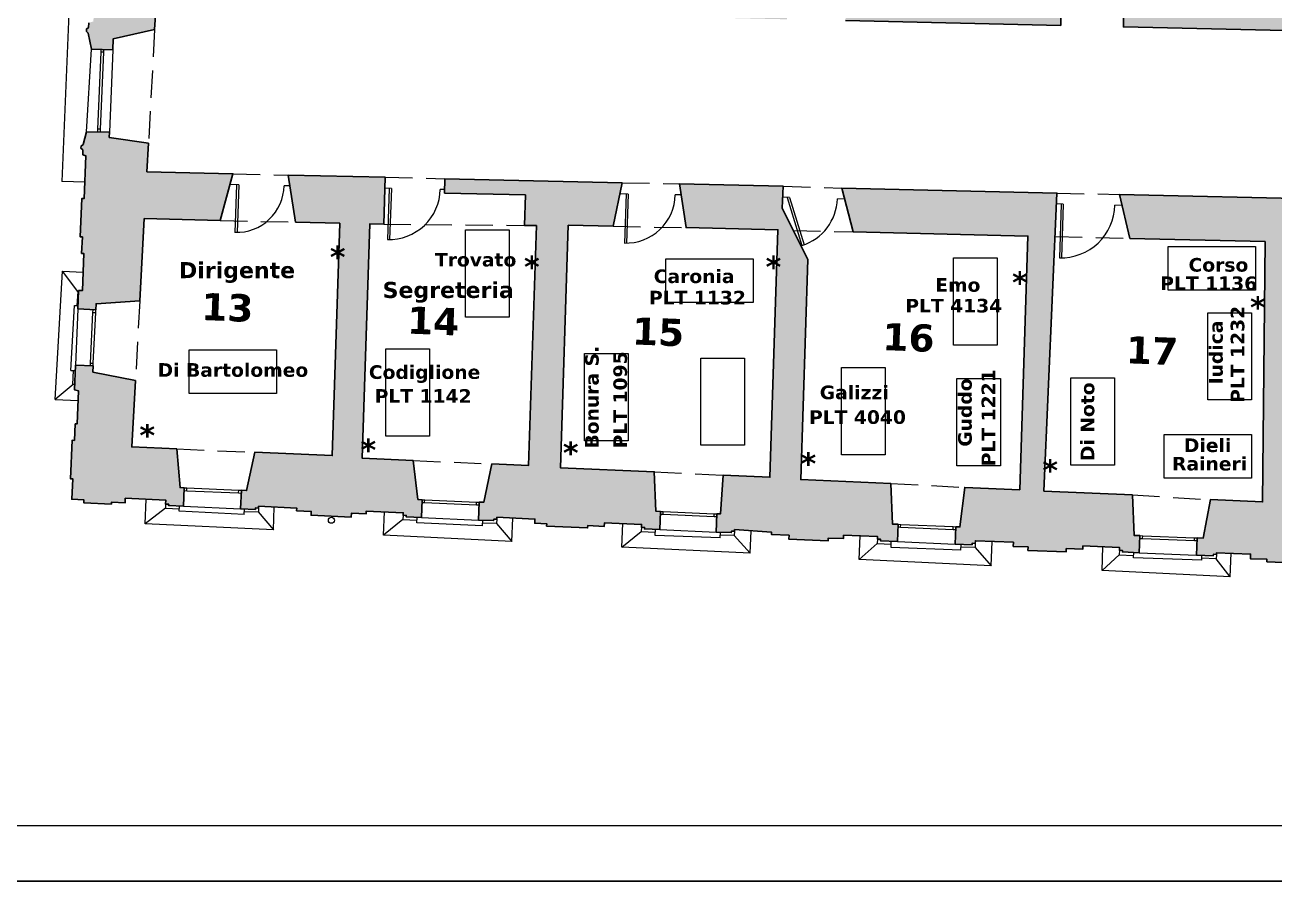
# Model space of a CAD drawing. Extents: x 1037 to 14540, y 1034 to 18285.
# Drawn here: x 3207 to 5500, y 5167 to 6737 of the extents above; entities that cross this region are included whole.
import ezdxf

# ---------------------------------------------------------------- set-up
doc = ezdxf.new("R2010")
doc.units = 0
doc.header["$LTSCALE"] = 100
doc.header["$MEASUREMENT"] = 0
doc.linetypes.add('TRATTEGGIATA', pattern=[0.75, 0.5, -0.25])
for name, color, linetype in [('infissi', 251, 'CONTINUOUS'), ('legenda testi', 7, 'CONTINUOUS'), ('murature polilinee', 7, 'CONTINUOUS'), ('murature retini', 253, 'CONTINUOUS'), ('proiezioni', 252, 'CONTINUOUS'), ('Tavoli', 250, 'CONTINUOUS'), ('testi PLT', 154, 'CONTINUOUS')]:
    doc.layers.add(name, color=color, linetype=linetype)
for name, color, linetype, lineweight in [('testi', 252, 'CONTINUOUS', 30), ('testi nomi personale', 251, 'CONTINUOUS', 20), ('testi numero stanza', 40, 'CONTINUOUS', 30)]:
    doc.layers.add(name, color=color, linetype=linetype, lineweight=lineweight)
doc.styles.add('stile1', font='verdanab.ttf', dxfattribs={"height": 1})

msp = doc.modelspace()

# ---------------------------------------------------------------- hatches: boundary and pattern name
at = {"layer": 'murature retini', "lineweight": 30}
h = msp.add_hatch(color=256, dxfattribs=at)
h.paths.add_polyline_path([(6573, 8146.9), (6885.6, 8136.8), (6880.2, 8000.4), (6794.4, 8003.7), (6795.7, 8036.4), (6569.9, 8043.2)])
h.paths.add_polyline_path([(5831.4, 8119.1), (5944.8, 8282.2), (6005.7, 8240.5), (6009.7, 8242.5), (6010.3, 8255.8), (6145.5, 8264.4), (6156.8, 8160.4), (6453, 8150.8), (6449.9, 8047.3), (6146.7, 8055.8), (6140.6, 7897), (6058.2, 7861), (5941.9, 7865.6), (5945.3, 7993.8), (5938, 7998.9), (5938.1, 8015.5), (5932.8, 8017.4), (5923, 8037.6), (5913.7, 8048.7), (5915.3, 8053.5), (5902.8, 8063.9), (5903, 8070.7)])
h.paths.add_polyline_path([(7083.5, 8695.2), (7083, 8702.6), (7112.8, 8706), (7114.2, 8685.6), (7118.8, 8685.7), (7127, 8566.6), (7122.4, 8566.3), (7124.1, 8540.9), (7121.1, 8540.7), (7129.3, 8422.2), (7131.9, 8422.5), (7132.4, 8416.7), (7135, 8417), (7137.6, 8387.9), (7080.1, 8383.7), (7079.4, 8390.2), (7027.5, 8395.8), (7021.5, 8576.5), (6114.1, 8553.4), (6132.5, 8383.8), (5999.2, 8375.3), (5979.7, 8631.7), (5611.1, 8637.7), (5618, 8546.9), (5694.6, 8467), (5573.9, 8293.5), (5489.6, 8350.6), (5483.8, 8347.7), (5471.9, 8354.7), (5468, 8353.1), (5443.9, 8364.5), (5430.2, 8367.8), (5427.4, 8373), (5414, 8374.1), (5407.6, 8381.8), (5269.5, 8382.5), (5269.7, 8402.9), (4958.7, 8406), (4958.5, 8383.9), (4829.4, 8384.5), (4824.7, 8378.9), (4808.7, 8378.7), (4806.7, 8372), (4786.3, 8369.7), (4769.8, 8364.2), (4765, 8365.8), (4752.7, 8358.6), (4746.7, 8359.9), (4664.7, 8306.8), (4599.2, 8408.9), (4581.3, 8554), (4607.9, 8571.4), (4567.8, 8654.9), (4184, 8659.2), (4182, 8518.6), (4130.1, 8519.1), (4131, 8562.7), (3445.2, 8590.8), (3449.3, 8843.1), (3512.7, 8842.4), (3509.5, 8646.1), (4094.5, 8622.1), (4097.9, 8832.3), (4127.9, 8831.8), (4126.1, 8724.7), (4378.4, 8720.6), (4380, 8822.2), (4390.4, 8821.8), (4388.8, 8720.4), (4636.1, 8716.4), (4637.8, 8823.6), (4667.8, 8823.1), (4666.1, 8715.9), (5947.1, 8695.2), (5944.5, 8821), (6012.7, 8822.9), (6016, 8666)])
h.paths.add_polyline_path([(4114.3, 8362.9), (4180.6, 8362.7), (4179.8, 8290.2), (4209.9, 8309.9), (4338, 8240), (4403.7, 8137.7), (4296.8, 8068.4), (4296.4, 8063.5), (4287, 8057), (4287.4, 8052.1), (4276, 8038.6), (4269.1, 8022.3), (4263.8, 8017.6), (4263.2, 8005), (4258.6, 8000), (4255.4, 7881.2), (4234.1, 7881.8), (4225.8, 7570.9), (4246.9, 7570.4), (4243.2, 7434.1), (4247.7, 7429.3), (4247, 7414.9), (4252, 7412.4), (4256.3, 7394.4), (4262.4, 7386.7), (4261.3, 7379.1), (4273.1, 7370.6), (4272.7, 7365.5), (4355.8, 7309.6), (4258.4, 7173), (4156.1, 7242.6), (4153.2, 7111.5), (4108, 7112.5), (4112.8, 7329.8), (4014.9, 7332), (4018.7, 7459.6), (4068.7, 7458.5), (4083.3, 7997.5), (4013.6, 7999.1), (4014.9, 8112.6), (4103.1, 8111.6)])
h.paths.add_polyline_path([(3401.1, 8510.3), (3562.2, 8504.7), (3560.4, 8335.1), (3535, 8335.4), (3533.6, 8298.8), (3427.2, 8293.8), (3426.7, 8281), (3393.3, 8282.3), (3394.6, 8321), (3400.2, 8320.8), (3401.4, 8354.1), (3390.8, 8354.5), (3391.5, 8374.6), (3378.1, 8375), (3381.7, 8480.3), (3395.1, 8479.8), (3396, 8504.3), (3400.9, 8504.1)])
h.paths.add_polyline_path([(3387.8, 8157.7), (3422.1, 8156.4), (3421.8, 8148.7), (3526.8, 8131.7), (3526.2, 8116.5), (3605.4, 8115.2), (3603.7, 8009.2), (3528.4, 8011), (3523.9, 7847.4), (3480.6, 7848.9), (3480.7, 7854.9), (3418.2, 7857), (3418.1, 7851.1), (3366, 7852.9), (3360.7, 7881), (3361.3, 7899.1), (3368.5, 7902.8), (3375.8, 7917.9), (3379.6, 7917.7), (3380.6, 7946.9), (3376.8, 7947), (3377.7, 7972.7), (3364.3, 7973.2), (3367.3, 8062.2), (3380.8, 8061.7), (3381.6, 8087.4), (3395.7, 8086.9), (3396.7, 8115.5), (3386.4, 8115.8)])
h.paths.add_polyline_path([(3357.9, 7636.7), (3414.5, 7634.7), (3414.4, 7628.7), (3476.9, 7626.6), (3477, 7632.6), (3518, 7631.2), (3513.7, 7471), (3605, 7468.9), (3601.5, 7349.2), (3520.4, 7351), (3520.2, 7343.6), (3399.9, 7327.6), (3362.8, 7329), (3364, 7363.7), (3370.9, 7363.5), (3372, 7399), (3365, 7399.2), (3365.7, 7421.5), (3352.3, 7421.9), (3355.5, 7527.2), (3368.9, 7526.8), (3370.3, 7570.4), (3366.9, 7575.5), (3364.8, 7575.5), (3351.9, 7591.4), (3352.5, 7608), (3361.3, 7620), (3357.8, 7633.7)])
h.paths.add_polyline_path([(3354.3, 7198.3), (3391.9, 7197), (3503, 7169.7), (3493.2, 6853.2), (3588.9, 6851), (3588.4, 6831), (3687.2, 6828.8), (3687.7, 6848.8), (3876.7, 6844.5), (3874.8, 6763.8), (3685.8, 6768), (3686.3, 6788), (3587.5, 6790.2), (3587, 6770.2), (3447.9, 6773.4), (3445.2, 6728.4), (3369.1, 6711.3), (3368.3, 6691.6), (3329.6, 6692.5), (3323.5, 6722.2), (3320, 6725.2), (3320.1, 6729.3), (3323.8, 6732.1), (3324.4, 6741), (3332.9, 6743.4), (3334.4, 6780), (3328.9, 6780.3), (3330.3, 6810.6), (3326, 6810.8), (3329.4, 6883.3), (3331, 6883.2), (3334.6, 6890), (3335.4, 6914.4), (3343.3, 6914.2), (3345.6, 6981.1), (3341.8, 6981.2), (3342.7, 7006.9), (3329.3, 7007.4), (3332.8, 7107.7), (3346.2, 7107.2), (3347.1, 7133), (3361.2, 7132.5), (3362.2, 7161), (3351.8, 7161.4)])
h.paths.add_polyline_path([(4105.2, 6992.5), (4150.5, 6991.5), (4147.5, 6860.4), (4305.2, 6856.8), (4302.9, 6754.1), (3984.1, 6761.3), (3985.9, 6842.1), (4101.8, 6839.5)])
h.paths.add_polyline_path([(4415.3, 6854.4), (4569.8, 6850.9), (4596.9, 6877.5), (4599.1, 6941.2), (4530.3, 6988.1), (4537.3, 7028.4), (4613.9, 7135.9), (4710.5, 7071), (4714.4, 7072.7), (4727.1, 7064.8), (4747.4, 7060), (4763.3, 7059.6), (4767, 7053.7), (4781.9, 7052.4), (4789.7, 7048), (4937.2, 7046.6), (4937, 7026.2), (5247.9, 7022), (5248.2, 7043.7), (5385.9, 7042.5), (5386.1, 7051.4), (5397.3, 7052), (5402, 7056.6), (5421.3, 7059.1), (5427.9, 7052.2), (5545.4, 7123.2), (5638.4, 6978.6), (5419.8, 6838.8), (5421.3, 6818.4), (5859.2, 6801.8), (5867.9, 6718.9), (5702.3, 6722.6), (5702.7, 6742.6), (5598.9, 6744.9), (5598.5, 6724.9), (5221.5, 6733.4), (5221.9, 6753.4), (5107, 6756), (5106.6, 6736), (4712.1, 6744.9), (4712.6, 6764.9), (4605.1, 6767.3), (4604.7, 6747.3), (4412.9, 6751.6)])
h.paths.add_polyline_path([(5805.9, 7293.4), (5887, 7346), (5887.3, 7352.5), (5901.7, 7361.6), (5900.8, 7370), (5913.8, 7385.9), (5914.7, 7391.4), (5918.7, 7397.3), (5922.2, 7398), (5923.4, 7416.1), (5930.1, 7418.6), (5933.7, 7554.7), (6045.8, 7550.3), (6044.1, 7508.3), (6124, 7460.6), (6121.1, 7383), (6417.3, 7374.1), (6414.2, 7269.9), (6108.6, 7282.8), (6104.1, 7080.6), (6030.8, 7082.3), (6036.5, 7233.3), (5900.4, 7146.2)])
h.paths.add_polyline_path([(6537.3, 7370.5), (6770.1, 7363.6), (6770.9, 7384.8), (6855.9, 7381.6), (6853.8, 7326.9), (6904.5, 7326.3), (6901.3, 7249.4), (6534.1, 7264.8)])
h.paths.add_polyline_path([(6860.6, 7500.8), (6864.7, 7606), (6779.4, 7609.3), (6775.4, 7504.1)])
h.paths.add_polyline_path([(6789.9, 7884.4), (6875.5, 7881.2), (6872.1, 7793), (6786.5, 7796.2)])
h.paths.add_polyline_path([(7077.5, 7864), (7173.9, 7869.8), (7177.4, 7819.5), (7183.9, 7818.6), (7179.2, 7781.3), (7132.5, 7778.1), (7131.7, 7790), (7073.5, 7790.8)])
h.paths.add_polyline_path([(7061.9, 7574.1), (7145.7, 7586.1), (7145.4, 7590.3), (7192.9, 7593.6), (7202.9, 7557.7), (7195.5, 7555.6), (7200.2, 7487.9), (7056.7, 7476.8)])
h.paths.add_polyline_path([(7050.2, 7355.9), (7213.2, 7368.6), (7214.9, 7344.4), (7219.9, 7344.8), (7225.4, 7266), (7220.3, 7265.6), (7222, 7241.6), (7217.1, 7241.2), (7226, 7112.7), (7230.6, 7113.2), (7231.1, 7107.5), (7233.7, 7107.7), (7236.2, 7079.9), (7199.4, 7077.4), (7198.7, 7085.6), (7114.8, 7087.5), (7125.5, 7239.9), (7005.7, 7245), (7014.2, 7325), (7048.5, 7324.6)])
h.paths.add_polyline_path([(7112.1, 6946.8), (7207.8, 6965.4), (7207.1, 6975), (7244.9, 6977.6), (7247.7, 6943.8), (7245, 6943.6), (7245.5, 6937.9), (7238, 6937.3), (7245.8, 6824.9), (7250.6, 6825.2), (7252.3, 6801.1), (7257.3, 6801.5), (7262.7, 6722.7), (7257.7, 6722.3), (7259.3, 6698.3), (7254.5, 6697.9), (7259.4, 6626.6), (7212.6, 6623.3), (7211.8, 6634.3), (7205.5, 6633.9), (7174.9, 6648.6), (7176.4, 6689.4), (6998.2, 6693.4), (7012.7, 6778.1), (7108.8, 6775.9)])
h.paths.add_polyline_path([(6999.1, 6384.3), (7170, 6380.4), (7171.3, 6413.3), (7226.7, 6417.1), (7225.4, 6437.2), (7272.2, 6440.5), (7277.1, 6369), (7282, 6369.3), (7283.6, 6345.2), (7288.7, 6345.6), (7294.1, 6266.8), (7289, 6266.4), (7290.7, 6242.3), (7285.9, 6242), (7294.4, 6117.5), (7297.7, 6117.8), (7298.2, 6112.1), (7300.8, 6112.3), (7303.3, 6084.4), (7271.2, 6077.5), (7272, 6097.2), (7195.5, 6100.1), (7197.5, 6288.9), (7003.3, 6296.3)])
h.paths.add_polyline_path([(7194.1, 5953.7), (7270.3, 5971.4), (7270.5, 5979.7), (7312.3, 5978.7), (7314.8, 5948.4), (7312.1, 5948.2), (7312.6, 5942.5), (7306.5, 5942), (7317.7, 5778.8), (7322.8, 5779.1), (7330.2, 5672.1), (7192.5, 5677.3), (7192.9, 5685.8), (7150.6, 5687.4), (7144.7, 5682.5), (7122.7, 5683.5), (7119, 5680.4), (7100.5, 5681.1), (7101.9, 5714.3), (7113.1, 5713.9), (7128.6, 5783.3), (7192.3, 5780.9)])
h.paths.add_polyline_path([(6469.1, 6396.7), (6891.8, 6386.9), (6881.1, 6300.9), (6828.4, 6302.9), (6828.3, 5797.6), (6983.3, 5791.7), (6985.8, 5718.7), (6992.3, 5718.5), (6990.9, 5685.2), (6980.1, 5685.7), (6976.2, 5689.5), (6954.2, 5690.3), (6949.5, 5695), (6886.4, 5697.4), (6886.1, 5689), (6793.9, 5692.5), (6794.2, 5698.4), (6766.4, 5699.4), (6766.7, 5705.9), (6700.4, 5708.5), (6700.3, 5705.7), (6694.6, 5705.9), (6694.5, 5703.3), (6666.7, 5704.4), (6667.9, 5735), (6675.1, 5734.7), (6690.9, 5805.5), (6768.3, 5802.6), (6768.4, 6110), (6724.7, 6111.8), (6724.9, 6121.8), (6768.4, 6120.1), (6768.4, 6300.2), (6648.5, 6304.8), (6644.9, 6125), (6654.9, 6124.6), (6654.7, 6114.6), (6624.7, 6115.8), (6624.9, 6125.8), (6634.9, 6125.4), (6638.5, 6305.1), (6518.6, 6309.7), (6515, 6130.3), (6555, 6128.6), (6554.8, 6118.6), (6504.8, 6120.7), (6508.6, 6310.1), (6471.7, 6311.5)])
h.paths.add_polyline_path([(6217.7, 6402.6), (6358.6, 6399.3), (6358.4, 5821.7), (6543.1, 5814.7), (6554, 5739.3), (6559.5, 5739.1), (6558.3, 5708.5), (6530.6, 5709.5), (6530.7, 5712.2), (6524.9, 5712.4), (6525.1, 5716.8), (6462.1, 5719.4), (6461.7, 5710.9), (6434.2, 5712.1), (6434.1, 5710), (6358.5, 5713.1), (6358.7, 5718.2), (6330.8, 5719.3), (6331.1, 5726.1), (6260.7, 5729), (6260.6, 5726.4), (6254.9, 5726.6), (6254.8, 5724), (6227, 5725), (6227.6, 5755.2), (6234.3, 5755), (6251.8, 5957.1), (6290.6, 6021.5), (6307, 6105), (6293.8, 6189.1), (6254.4, 6258.7), (6218.2, 6291.9)])
h.paths.add_polyline_path([(5695.4, 6414.8), (5859.1, 6411), (5858.6, 6390.5), (5962.4, 6388.2), (5962.9, 6408.6), (6105.7, 6405.2), (6102.3, 6323.7), (6050.3, 6309.8), (5986.8, 6263.8), (5944.8, 6195.8), (5928.4, 6112.3), (5941.6, 6028.1), (5980.9, 5958.6), (6042.7, 5910.1), (6109.6, 5892.9), (6115.4, 5759.9), (6123, 5759.6), (6122.3, 5729), (6093.5, 5730.1), (6093.6, 5732.7), (6087.8, 5732.9), (6087.9, 5735.6), (6021.9, 5738.4), (6021.7, 5734.1), (5991.4, 5735.3), (5991.2, 5731), (5915.4, 5734.2), (5915.6, 5738.5), (5893.2, 5739.4), (5893.4, 5745.8), (5825.9, 5748.6), (5825.8, 5745.8), (5820, 5746), (5819.9, 5743.4), (5790.7, 5744.5), (5791.9, 5775.2), (5802, 5774.8), (5810.6, 5844.5), (5908.2, 5840.3), (5914.5, 6329.7), (5707.4, 6334.5)])
h.paths.add_polyline_path([(6027, 6982.3), (6101.8, 6980.7), (6097.7, 6798.7), (6114.5, 6798.3), (6112.6, 6713.3), (5963.3, 6716.7), (5977.6, 6797.3), (6019.9, 6795.7)])
h.paths.add_polyline_path([(6226.5, 6795.8), (6367.4, 6792.6), (6367, 6772.6), (6479, 6770.1), (6479.4, 6790.1), (6887.8, 6780.9), (6897.4, 6695.7), (6476.1, 6705.2), (6476.5, 6725.2), (6366, 6727.6), (6365.5, 6707.6), (6224.6, 6710.8)])
h.paths.add_polyline_path([(7083.9, 7984.6), (7165.7, 7989.5), (7164.4, 8007.3), (7168.5, 8007.6), (7160.1, 8129.2), (7154.5, 8128.8), (7153.8, 8136.5), (7150.2, 8136.3), (7141.2, 8246.7), (7146.8, 8247.2), (7146.3, 8252.9), (7149, 8253.1), (7146.3, 8286.2), (7090.6, 8281.7), (7092, 8268.4), (7031.8, 8257.9), (7035.3, 8132), (7000.8, 8133.1), (6997.9, 8058.8), (7087.8, 8055.9)])
h.paths.add_polyline_path([(5214.5, 6426.1), (5591.5, 6417.3), (5580.3, 6337.5), (5535, 6338.6), (5530.4, 5856.6), (5673.5, 5850.4), (5676.5, 5780), (5686.2, 5779.6), (5685, 5748.9), (5655.6, 5750.3), (5655.7, 5752.9), (5650, 5753.2), (5650.2, 5757.6), (5591.2, 5760), (5590.8, 5752.8), (5560.5, 5754), (5560.4, 5749.7), (5484.6, 5752.9), (5484.7, 5757.2), (5454.4, 5758.4), (5454.8, 5766.8), (5392.3, 5769.4), (5392.2, 5766.2), (5386.5, 5766.5), (5386.4, 5763.8), (5355.6, 5765), (5356.8, 5796.6), (5368, 5796.1), (5381, 5866.7), (5476.8, 5862.6), (5481.4, 6339.8), (5233.6, 6345.6)])
h.paths.add_polyline_path([(4705.2, 6438), (5099.6, 6428.8), (5075.8, 5882.3), (5238, 5875.3), (5241.2, 5801), (5251.9, 5800.6), (5250.7, 5769.4), (5219.8, 5770.8), (5219.9, 5773.4), (5214.2, 5773.7), (5214.4, 5779.1), (5147.2, 5781.7), (5147, 5775.6), (5116.7, 5776.8), (5116.5, 5770.8), (5046.5, 5773.5), (5046.8, 5780), (5019.6, 5781), (5019.9, 5788.6), (4950.1, 5791.3), (4949.9, 5786.4), (4944.2, 5786.6), (4944.1, 5784), (4913.3, 5785.2), (4914.6, 5816.9), (4921.8, 5816.6), (4930.7, 5889.2), (5031.4, 5884.9), (5046.4, 6350), (4726.1, 6357.5)])
h.paths.add_polyline_path([(4407.6, 6445.7), (4597.8, 6441.2), (4595.7, 6401), (4643, 6306.8), (4630, 5903.4), (4795, 5896.3), (4798.1, 5821.9), (4808.3, 5821.5), (4807.1, 5789.7), (4776.1, 5791.2), (4776.2, 5793.9), (4770.5, 5794.2), (4770.7, 5799), (4708.5, 5801.4), (4708.3, 5795.3), (4680.4, 5796.3), (4680.2, 5791.3), (4608.2, 5794), (4608.5, 5801.4), (4576.3, 5802.6), (4576.4, 5806.9), (4508.5, 5811.7), (4508.4, 5808.6), (4502.7, 5808.8), (4502.6, 5806.1), (4474.9, 5807.2), (4476.2, 5840.6), (4482.6, 5840.4), (4487.6, 5911.4), (4573.5, 5907.7), (4588.2, 6361.4), (4419.8, 6365.4)])
h.paths.add_polyline_path([(3977.2, 6455), (4302.5, 6447.4), (4286.2, 6367.8), (4203.6, 6369.7), (4189.2, 5925.2), (4361.3, 5917.8), (4364.3, 5845.5), (4372.6, 5845.1), (4371.3, 5811.7), (4343.3, 5813), (4343.5, 5815.6), (4337.7, 5815.9), (4338, 5821.1), (4269.8, 5824.1), (4269.6, 5817.6), (4239.2, 5819), (4239, 5814.7), (4163.9, 5818), (4164.1, 5822.3), (4142.1, 5823.3), (4142.5, 5831.1), (4072.7, 5834.2), (4072.6, 5830.6), (4066.9, 5830.8), (4066.8, 5828.2), (4039.1, 5829.2), (4040.4, 5862), (4048.7, 5861.7), (4063.6, 5932.2), (4131, 5929.3), (4145.2, 6369), (4123.3, 6369.5), (4125.1, 6425.3), (3976.8, 6428.7)])
h.paths.add_polyline_path([(3690.3, 6461.7), (3867.9, 6457.6), (3865.2, 6371.6), (3839.7, 6372.2), (3825.8, 5942.4), (3919.2, 5938.4), (3927.9, 5866.9), (3935.5, 5866.5), (3934.2, 5833.7), (3906.4, 5835.1), (3906.5, 5837.7), (3900.8, 5838), (3901, 5842.6), (3833.2, 5845.6), (3833, 5840.5), (3805.9, 5841.8), (3805.6, 5834.7), (3732, 5837.9), (3732.3, 5845), (3705.5, 5846.2), (3705.8, 5851.3), (3635.8, 5854.4), (3635.7, 5851.3), (3630, 5851.5), (3629.9, 5848.8), (3602.9, 5849.9), (3604.2, 5883.7), (3613.8, 5883.3), (3628.8, 5953.4), (3770.8, 5947.3), (3784.6, 6373.5), (3703.6, 6375.4)])
h.paths.add_polyline_path([(3320.5, 6541.3), (3362.1, 6540.4), (3361.8, 6530.9), (3433.8, 6520.1), (3430.9, 6467.8), (3588.6, 6464.1), (3565.2, 6378.6), (3426.2, 6381.9), (3418, 6230.9), (3337.8, 6225.8), (3337.3, 6214.4), (3304.3, 6216.5), (3305.7, 6250), (3312.9, 6250.4), (3315.6, 6317.9), (3311.3, 6318.1), (3312.7, 6348.4), (3308.4, 6348.6), (3311.8, 6419), (3316.1, 6418.8), (3319, 6496.9), (3313.5, 6498.9), (3313.6, 6507.8), (3310.1, 6510.9), (3310.2, 6515), (3313.9, 6517.8)])
h.paths.add_polyline_path([(3300.1, 6113), (3332.3, 6111.9), (3331.9, 6100.5), (3410, 6085), (3403.3, 5963.2), (3485.8, 5959.6), (3491.8, 5888.6), (3499.3, 5888.2), (3498, 5854.4), (3470.8, 5855.7), (3471, 5858.3), (3465.2, 5858.6), (3465.6, 5865.9), (3391.2, 5869.2), (3390.9, 5860.6), (3366, 5861.7), (3365.9, 5858.6), (3315.3, 5860.8), (3315.5, 5866.2), (3293.3, 5867.2), (3295, 5904.8), (3290.7, 5905), (3293.9, 5975.4), (3298.1, 5975.2), (3299.5, 6005.6), (3302.9, 6005.5), (3305.4, 6066.3), (3298.3, 6067.7)])

# ---------------------------------------------------------------- linework, layer by layer
at = {"layer": 'infissi', "linetype": 'Continuous'}
for p, q in [((3346.2, 6687.2), (3340.5, 6545.9)), ((3351.2, 6687), (3345.5, 6545.7)), ((3599.4, 6443.7), (3583.2, 6444.3)), ((3595.4, 6443.9), (3592.5, 6356.7)), ((3599.4, 6443.7), (3596.5, 6356.7)), ((3693.4, 6441.8), (3682.6, 6442.2)), ((3879.3, 6437.2), (3867.3, 6437.6)), ((3875.3, 6437.3), (3872.1, 6343.7)), ((3879.3, 6437.2), (3876.1, 6343.7)), ((3976.9, 6435.3), (3968.9, 6435.5)), ((4313.5, 6427), (4298.4, 6427.5)), ((4309.5, 6427.2), (4306.5, 6337)), ((4313.5, 6427), (4310.5, 6337)), ((4410.6, 6425.8), (4399.7, 6425.4)), ((4609.1, 6420.7), (4596.8, 6421.3)), ((4604.9, 6420.9), (4632.1, 6332.8)), ((4609.1, 6420.7), (4635.9, 6334.1)), ((4710.5, 6417.8), (4697.1, 6418.3)), ((5111.4, 6408.4), (5098.8, 6408.8)), ((5107.4, 6408.5), (5104.1, 6310.1)), ((5111.4, 6408.4), (5108.1, 6310)), ((5219.4, 6405.7), (5205.9, 6406.6)), ((3327.5, 6117), (3332.1, 6209.8)), ((3332.5, 6116.8), (3337.1, 6209.5)), ((3504.1, 5883), (3599.1, 5878.9)), ((3504.4, 5888), (3599.3, 5883.9)), ((3940.3, 5861.3), (4035.2, 5857.2)), ((3940.5, 5866.3), (4035.4, 5862.2)), ((4377.6, 5844.9), (4471.2, 5840.9)), ((4377.4, 5839.9), (4471, 5835.9)), ((4813.1, 5816.3), (4909.4, 5812.1)), ((4813.4, 5821.3), (4909.6, 5817.1)), ((5256.9, 5800.4), (5351.9, 5796.8)), ((5256.7, 5795.4), (5351.7, 5791.8))]:
    msp.add_line(p, q, dxfattribs=at)
for centre, radius, start, end in [((3595.4, 6443.9), 87.2, 268.0724, 358.9132), ((3875.3, 6437.3), 93.6, 268.0724, 358.9132), ((4309.5, 6427.2), 90.2, 268.0724, 358.9132), ((4605, 6420.9), 92.1, 287.0898, 358.3909), ((5107.4, 6408.5), 98.5, 268.0724, 358.9132)]:
    msp.add_arc(centre, radius, start, end, dxfattribs=at)
at = {"layer": 'legenda testi', "lineweight": 30}
msp.add_lwpolyline([(1036.6, 18284.6), (14540.3, 18284.6), (14540.3, 5167.4), (1036.6, 5167.4)], close=True, dxfattribs=at)
at = {"layer": 'legenda testi'}
msp.add_lwpolyline([(1125.6, 5269.1), (7631.9, 5269.1), (7631.9, 9380), (1125.6, 9380)], close=True, dxfattribs=at)
at = {"layer": 'murature polilinee', "lineweight": 30}
for points in [[(3447.9, 6773.4), (3445.2, 6728.4), (3369.1, 6711.3), (3368.3, 6691.6), (3329.6, 6692.5), (3323.5, 6722.2), (3320, 6725.2), (3320.1, 6729.3), (3323.8, 6732.1), (3324.4, 6741)], [(5107, 6756), (5106.6, 6736), (4712.1, 6744.9)], [(5598.5, 6724.9), (5221.5, 6733.4), (5221.9, 6753.4)], [(5560.4, 5749.7), (5484.6, 5752.9), (5484.7, 5757.2), (5454.4, 5758.4), (5454.8, 5766.8), (5392.3, 5769.4), (5392.2, 5766.2), (5386.5, 5766.5), (5386.4, 5763.8), (5355.6, 5765), (5356.8, 5796.6), (5368, 5796.1), (5381, 5866.7), (5476.8, 5862.6), (5481.4, 6339.8), (5233.6, 6345.6), (5214.5, 6426.1), (5591.5, 6417.3)]]:
    msp.add_lwpolyline(points, dxfattribs=at)
for points in [[(3320.5, 6541.3), (3362.1, 6540.4), (3361.8, 6530.9), (3433.8, 6520.1), (3430.9, 6467.8), (3588.6, 6464.1), (3565.2, 6378.6), (3426.2, 6381.9), (3418, 6230.9), (3337.8, 6225.8), (3337.3, 6214.4), (3304.3, 6216.5), (3305.7, 6250), (3312.9, 6250.4), (3315.6, 6317.9), (3311.3, 6318.1), (3312.7, 6348.4), (3308.4, 6348.6), (3311.8, 6419), (3316.1, 6418.8), (3319, 6496.9), (3313.5, 6498.9), (3313.6, 6507.8), (3310.1, 6510.9), (3310.2, 6515), (3313.9, 6517.8)], [(3690.3, 6461.7), (3867.9, 6457.6), (3865.2, 6371.6), (3839.7, 6372.2), (3825.8, 5942.4), (3919.2, 5938.4), (3927.9, 5866.9), (3935.5, 5866.5), (3934.2, 5833.7), (3906.4, 5835.1), (3906.5, 5837.7), (3900.8, 5838), (3901, 5842.6), (3833.2, 5845.6), (3833, 5840.5), (3805.9, 5841.8), (3805.6, 5834.7), (3732, 5837.9), (3732.3, 5845), (3705.5, 5846.2), (3705.8, 5851.3), (3635.8, 5854.4), (3635.7, 5851.3), (3630, 5851.5), (3629.9, 5848.8), (3602.9, 5849.9), (3604.2, 5883.7), (3613.8, 5883.3), (3628.8, 5953.4), (3770.8, 5947.3), (3784.6, 6373.5), (3703.6, 6375.4)], [(3977.2, 6455), (4302.5, 6447.4), (4286.2, 6367.8), (4203.6, 6369.7), (4189.2, 5925.2), (4361.3, 5917.8), (4364.3, 5845.5), (4372.6, 5845.1), (4371.3, 5811.7), (4343.3, 5813), (4343.5, 5815.6), (4337.7, 5815.9), (4338, 5821.1), (4269.8, 5824.1), (4269.6, 5817.6), (4239.2, 5819), (4239, 5814.7), (4163.9, 5818), (4164.1, 5822.3), (4142.1, 5823.3), (4142.5, 5831.1), (4072.7, 5834.2), (4072.6, 5830.6), (4066.9, 5830.8), (4066.8, 5828.2), (4039.1, 5829.2), (4040.4, 5862), (4048.7, 5861.7), (4063.6, 5932.2), (4131, 5929.3), (4145.2, 6369), (4123.3, 6369.5), (4125.1, 6425.3), (3976.8, 6428.7)], [(4407.6, 6445.7), (4597.8, 6441.2), (4595.7, 6401), (4643, 6306.8), (4630, 5903.4), (4795, 5896.3), (4798.1, 5821.9), (4808.3, 5821.5), (4807.1, 5789.7), (4776.1, 5791.2), (4776.2, 5793.9), (4770.5, 5794.2), (4770.7, 5799), (4708.5, 5801.4), (4708.3, 5795.3), (4680.4, 5796.3), (4680.2, 5791.3), (4608.2, 5794), (4608.5, 5801.4), (4576.3, 5802.6), (4576.4, 5806.9), (4508.5, 5811.7), (4508.4, 5808.6), (4502.7, 5808.8), (4502.6, 5806.1), (4474.9, 5807.2), (4476.2, 5840.6), (4482.6, 5840.4), (4487.6, 5911.4), (4573.5, 5907.7), (4588.2, 6361.4), (4419.8, 6365.4)], [(4705.2, 6438), (5099.6, 6428.8), (5075.8, 5882.3), (5238, 5875.3), (5241.2, 5801), (5251.9, 5800.6), (5250.7, 5769.4), (5219.8, 5770.8), (5219.9, 5773.4), (5214.2, 5773.7), (5214.4, 5779.1), (5147.2, 5781.7), (5147, 5775.6), (5116.7, 5776.8), (5116.5, 5770.8), (5046.5, 5773.5), (5046.8, 5780), (5019.6, 5781), (5019.9, 5788.6), (4950.1, 5791.3), (4949.9, 5786.4), (4944.2, 5786.6), (4944.1, 5784), (4913.3, 5785.2), (4914.6, 5816.9), (4921.8, 5816.6), (4930.7, 5889.2), (5031.4, 5884.9), (5046.4, 6350), (4726.1, 6357.5)], [(3300.1, 6113), (3332.3, 6111.9), (3331.9, 6100.5), (3410, 6085), (3403.3, 5963.2), (3485.8, 5959.6), (3491.8, 5888.6), (3499.3, 5888.2), (3498, 5854.4), (3470.8, 5855.7), (3471, 5858.3), (3465.2, 5858.6), (3465.6, 5865.9), (3391.2, 5869.2), (3390.9, 5860.6), (3366, 5861.7), (3365.9, 5858.6), (3315.3, 5860.8), (3315.5, 5866.2), (3293.3, 5867.2), (3295, 5904.8), (3290.7, 5905), (3293.9, 5975.4), (3298.1, 5975.2), (3299.5, 6005.6), (3302.9, 6005.5), (3305.4, 6066.3), (3298.3, 6067.7)]]:
    msp.add_lwpolyline(points, close=True, dxfattribs=at)
at = {"layer": 'proiezioni'}
for p, q in [((3289, 6791.5), (3275.1, 6449.8)), ((3351.2, 6687), (3346.2, 6687.2)), ((3345.5, 6545.7), (3340.5, 6545.9)), ((3317.5, 6448.8), (3275.1, 6449.8)), ((3262.9, 6050.4), (3276.1, 6285.5)), ((3304.1, 6248.2), (3276.1, 6285.5)), ((3276.1, 6285.5), (3314.2, 6283.7)), ((3304.1, 6248.2), (3302.7, 6222.5)), ((3304.1, 6248.2), (3305.6, 6248.1)), ((3291.5, 6103.7), (3298.2, 6222.7)), ((3298.2, 6222.7), (3304.5, 6222.4)), ((3332.1, 6209.8), (3337.1, 6209.5)), ((3291.5, 6103.7), (3299.7, 6103.3)), ((3295.3, 6077.7), (3296.5, 6103.4)), ((3327.5, 6117), (3332.5, 6116.8)), ((3296, 6077.9), (3262.9, 6050.4)), ((3298.7, 6077.6), (3295.3, 6077.7)), ((3262.9, 6050.4), (3304.7, 6048.5)), ((3504.1, 5883), (3504.4, 5888)), ((3599.1, 5878.9), (3599.3, 5883.9)), ((3427.8, 5822.5), (3429.5, 5867.5)), ((3464.9, 5850.9), (3427.8, 5822.5)), ((3465.2, 5858.6), (3464.9, 5850.9)), ((3464.9, 5850.9), (3490.6, 5849.6)), ((3490.4, 5845.2), (3490.8, 5854.7)), ((3609.5, 5839.5), (3490.4, 5845.2)), ((3609.5, 5839.5), (3609.9, 5849.6)), ((3635.7, 5851.3), (3635.4, 5843.5)), ((3663, 5811.3), (3664.6, 5853.1)), ((3940.3, 5861.3), (3940.5, 5866.3)), ((4035.2, 5857.2), (4035.4, 5862.2)), ((4377.4, 5839.9), (4377.6, 5844.9)), ((3663, 5811.3), (3427.8, 5822.5)), ((3635.4, 5843.5), (3609.7, 5844.5)), ((3635.2, 5844.1), (3663, 5811.3)), ((3864.9, 5801.2), (3866.5, 5844.2)), ((3900.4, 5830.3), (3864.9, 5801.2)), ((3900.8, 5838), (3900.4, 5830.3)), ((3900.4, 5830.3), (3926.1, 5829)), ((3925.9, 5824.2), (3926.3, 5834.1)), ((4046.4, 5818.4), (3925.9, 5824.2)), ((4046.4, 5818.4), (4046.8, 5828.9)), ((4072.3, 5822.8), (4046.6, 5823.8)), ((4072.6, 5830.6), (4072.3, 5822.8)), ((4072.3, 5822.8), (4100, 5790)), ((4100, 5790), (4101.7, 5832.9)), ((4301.9, 5779.4), (4303.6, 5822.6)), ((4471, 5835.9), (4471.2, 5840.9)), ((4100, 5790), (3864.9, 5801.2)), ((4301.9, 5779.4), (4337.4, 5808.2)), ((4337.7, 5815.9), (4337.4, 5808.2)), ((4337.4, 5808.2), (4363.1, 5807)), ((4362.8, 5800.9), (4363.3, 5812)), ((4482.2, 5796.4), (4362.8, 5800.9)), ((4482.2, 5796.4), (4482.6, 5806.9)), ((4508.1, 5800.8), (4482.4, 5801.8)), ((4508.4, 5808.6), (4508.1, 5800.8)), ((4508.1, 5800.8), (4537.1, 5768.2)), ((4537.1, 5768.2), (4538.7, 5809.6)), ((4737, 5756.6), (4738.7, 5800.2)), ((4813.1, 5816.3), (4813.4, 5821.3)), ((4909.4, 5812.1), (4909.6, 5817.1)), ((5256.7, 5795.4), (5256.9, 5800.4)), ((4537.1, 5768.2), (4301.9, 5779.4)), ((4770.1, 5786.4), (4737, 5756.6)), ((4770.5, 5794.2), (4770.1, 5786.4)), ((4770.1, 5786.4), (4795.8, 5785.2)), ((4795.5, 5779.1), (4796, 5790.3)), ((4923.7, 5774.3), (4795.5, 5779.1)), ((4923.7, 5774.3), (4924.1, 5784.8)), ((4949.6, 5778.7), (4923.9, 5779.7)), ((4949.9, 5786.4), (4949.6, 5778.7)), ((4949.6, 5778.7), (4979.1, 5745.1)), ((4979.1, 5745.1), (4980.8, 5790.1)), ((5182.4, 5736.6), (5184.1, 5780.3)), ((5351.7, 5791.8), (5351.9, 5796.8)), ((4979.1, 5745.1), (4737, 5756.6)), ((5213.8, 5765.6), (5182.4, 5736.6)), ((5214.2, 5773.7), (5213.8, 5765.6)), ((5213.8, 5765.6), (5240.3, 5764.3)), ((5240.1, 5760.2), (5240.5, 5769.8)), ((5365.2, 5755.4), (5240.1, 5760.2)), ((5365.2, 5755.4), (5365.6, 5764.6)), ((5391.9, 5758.1), (5365.4, 5759.1)), ((5392.2, 5766.2), (5391.9, 5758.1)), ((5417.6, 5725.4), (5391.9, 5758.1)), ((5417.6, 5725.4), (5419.2, 5768.3)), ((5417.6, 5725.4), (5182.4, 5736.6))]:
    msp.add_line(p, q, dxfattribs=at)
at = {"layer": 'proiezioni', "linetype": 'TRATTEGGIATA'}
for p, q in [((3445.2, 6728.4), (3433.8, 6520.1)), ((3588.6, 6464.1), (3690.3, 6461.7)), ((3867.9, 6457.6), (3977.2, 6455)), ((4302.5, 6447.4), (4407.6, 6445.7)), ((4597.8, 6441.2), (4705.2, 6438)), ((5099.6, 6428.8), (5214.5, 6426.1)), ((3565.2, 6378.6), (3703.6, 6375.4)), ((3865.2, 6371.6), (4123.3, 6369.5)), ((4286.2, 6367.8), (4419.8, 6365.4)), ((4616.3, 6360.1), (4726.1, 6357.5)), ((5096.2, 6348.8), (5233.6, 6345.6)), ((3418, 6230.9), (3410, 6085)), ((3485.8, 5959.6), (3628.8, 5953.4)), ((3919.2, 5938.4), (4063.6, 5932.2)), ((4361.3, 5917.8), (4487.6, 5911.4)), ((4795, 5896.3), (4930.7, 5889.2)), ((5238, 5875.3), (5381, 5866.7))]:
    msp.add_line(p, q, dxfattribs=at)
at = {"layer": 'proiezioni', "linetype": 'Continuous'}
for p, q in [((3320.5, 6541.3), (3329.6, 6692.5)), ((3346.4, 6692.1), (3346.2, 6687.2)), ((3351.4, 6692), (3351.2, 6687)), ((3368.3, 6691.6), (3362.1, 6540.4)), ((3340.5, 6545.9), (3340.3, 6540.9)), ((3345.5, 6545.7), (3345.3, 6540.8)), ((3304.3, 6216.5), (3300.1, 6113)), ((3332.1, 6209.8), (3332.3, 6214.8)), ((3337.1, 6209.5), (3337.3, 6214.4)), ((3327.3, 6112), (3327.5, 6117)), ((3332.3, 6111.9), (3332.5, 6116.8)), ((3499.1, 5883.2), (3504.1, 5883)), ((3499.3, 5888.2), (3504.4, 5888)), ((3599.1, 5878.9), (3604, 5878.7)), ((3599.3, 5883.9), (3604.2, 5883.7)), ((3498, 5854.4), (3602.9, 5849.9)), ((3935.3, 5861.5), (3940.3, 5861.3)), ((3935.5, 5866.5), (3940.5, 5866.3)), ((4035.2, 5857.2), (4040.2, 5857)), ((4035.4, 5862.2), (4040.4, 5862)), ((4372.6, 5845.1), (4377.6, 5844.9)), ((3934.2, 5833.7), (4039.1, 5829.2)), ((4372.4, 5840.1), (4377.4, 5839.9)), ((4471, 5835.9), (4476, 5835.6)), ((4471.2, 5840.9), (4476.2, 5840.6)), ((4371.3, 5811.7), (4474.9, 5807.2)), ((4808.1, 5816.5), (4813.1, 5816.3)), ((4808.3, 5821.5), (4813.4, 5821.3)), ((4909.4, 5812.1), (4914.4, 5811.9)), ((4909.6, 5817.1), (4914.6, 5816.9)), ((5251.9, 5800.6), (5256.9, 5800.4)), ((4807.1, 5789.7), (4913.3, 5785.2)), ((5251.7, 5795.6), (5256.7, 5795.4)), ((5351.7, 5791.8), (5356.7, 5791.6)), ((5351.9, 5796.8), (5356.8, 5796.6)), ((5250.7, 5769.4), (5355.6, 5765))]:
    msp.add_line(p, q, dxfattribs=at)
msp.add_circle((3769.3, 5828.7), 5.5, dxfattribs=at)
at = {"layer": 'Tavoli'}
for points in [[(4095, 6361.5), (4095, 6201.5), (4015, 6201.5), (4015, 6361.5)], [(5463.7, 6250.9), (5303.7, 6250.9), (5303.7, 6330.9), (5463.7, 6330.9)], [(4542.6, 6228.2), (4382.6, 6228.2), (4382.6, 6308.2), (4542.6, 6308.2)], [(4990.3, 6310.1), (4990.3, 6150.1), (4910.3, 6150.1), (4910.3, 6310.1)], [(5456.4, 6209.4), (5456.4, 6049.4), (5376.4, 6049.4), (5376.4, 6209.4)], [(3949.3, 6143.2), (3949.3, 5983.2), (3869.3, 5983.2), (3869.3, 6143.2)], [(3668.6, 6061.3), (3508.6, 6061.3), (3508.6, 6141.3), (3668.6, 6141.3)], [(4313.4, 6134.6), (4313.4, 5974.6), (4233.4, 5974.6), (4233.4, 6134.6)], [(4526.5, 6126.3), (4526.5, 5966.3), (4446.5, 5966.3), (4446.5, 6126.3)], [(4784.7, 6108.9), (4784.7, 5948.9), (4704.7, 5948.9), (4704.7, 6108.9)], [(4996.4, 6088.7), (4996.4, 5928.7), (4916.4, 5928.7), (4916.4, 6088.7)], [(5205.2, 6089.9), (5205.2, 5929.9), (5125.2, 5929.9), (5125.2, 6089.9)], [(5296.6, 5985.9), (5456.6, 5985.9), (5456.6, 5905.9), (5296.6, 5905.9)]]:
    msp.add_lwpolyline(points, close=True, dxfattribs=at)

# ---------------------------------------------------------------- texts
at = {"layer": 'testi', "color": 252, "style": 'stile1'}
for s, p in [('Dirigente', (3489.7, 6272.7)), ('Segreteria', (3863.2, 6236.4))]:
    msp.add_text(s, height=29.47, dxfattribs=at).set_placement(p)
at = {"layer": 'testi nomi personale', "style": 'stile1'}
for s, p in [('Trovato', (3959.1, 6294.1)), ('Corso', (5341, 6284.7)), ('Caronia', (4360.4, 6263.7)), ('Emo', (4876.6, 6247.8)), ('Di Bartolomeo', (3450.6, 6091.9)), ('Codiglione', (3838, 6088)), ('Galizzi', (4664.8, 6050.8)), ('Dieli', (5332.5, 5953.9))]:
    msp.add_text(s, height=25, dxfattribs=at).set_placement(p)
for s, p in [('Iudica', (5403.8, 6078)), ('Bonura S.', (4259.4, 5960.4)), ('Guddo', (4943.5, 5963.7)), ('Di Noto', (5168.2, 5937.2))]:
    msp.add_text(s, height=25, rotation=90, dxfattribs=at).set_placement(p)
at = {"layer": 'testi numero stanza', "style": 'stile1'}
for s, p in [('13', (3529.9, 6196.1)), ('14', (3907.4, 6171.2)), ('15', (4319.9, 6151.3)), ('16', (4778.9, 6141)), ('17', (5225.5, 6116.8))]:
    msp.add_text(s, height=50, rotation=357.7762, dxfattribs=at).set_placement(p)
at = {"layer": 'testi PLT', "style": 'stile1'}
for s, p in [('PLT 1136', (5289.1, 6250.8)), ('PLT 1132', (4351.6, 6224.5)), ('PLT 4134', (4821.6, 6209.8)), ('PLT 1142', (3848.6, 6044.2)), ('PLT 4040', (4645.1, 6005.5)), ('Raineri', (5310.8, 5920.1))]:
    msp.add_text(s, height=25, dxfattribs=at).set_placement(p)
for s, p in [('PLT 1232', (5443.3, 6044.1)), ('PLT 1095', (4311.3, 5960.6)), ('PLT 1221', (4986.5, 5927.8))]:
    msp.add_text(s, height=25, rotation=90, dxfattribs=at).set_placement(p)
at = {"layer": 'testi PLT', "char_height": 40, "width": 28.474, "attachment_point": 1, "style": 'stile1'}
for insert in [(3766.5, 6331.9), (4122.5, 6313.9), (4565.5, 6313.9), (5017.4, 6285.2), (5453.7, 6239.5), (3417.3, 6004.9), (3822.7, 5978.3), (4193.8, 5972.9), (4629.6, 5953.2), (5073, 5940.7)]:
    msp.add_mtext('*', dxfattribs=dict(at, insert=insert))

doc.saveas('drawing.dxf')
